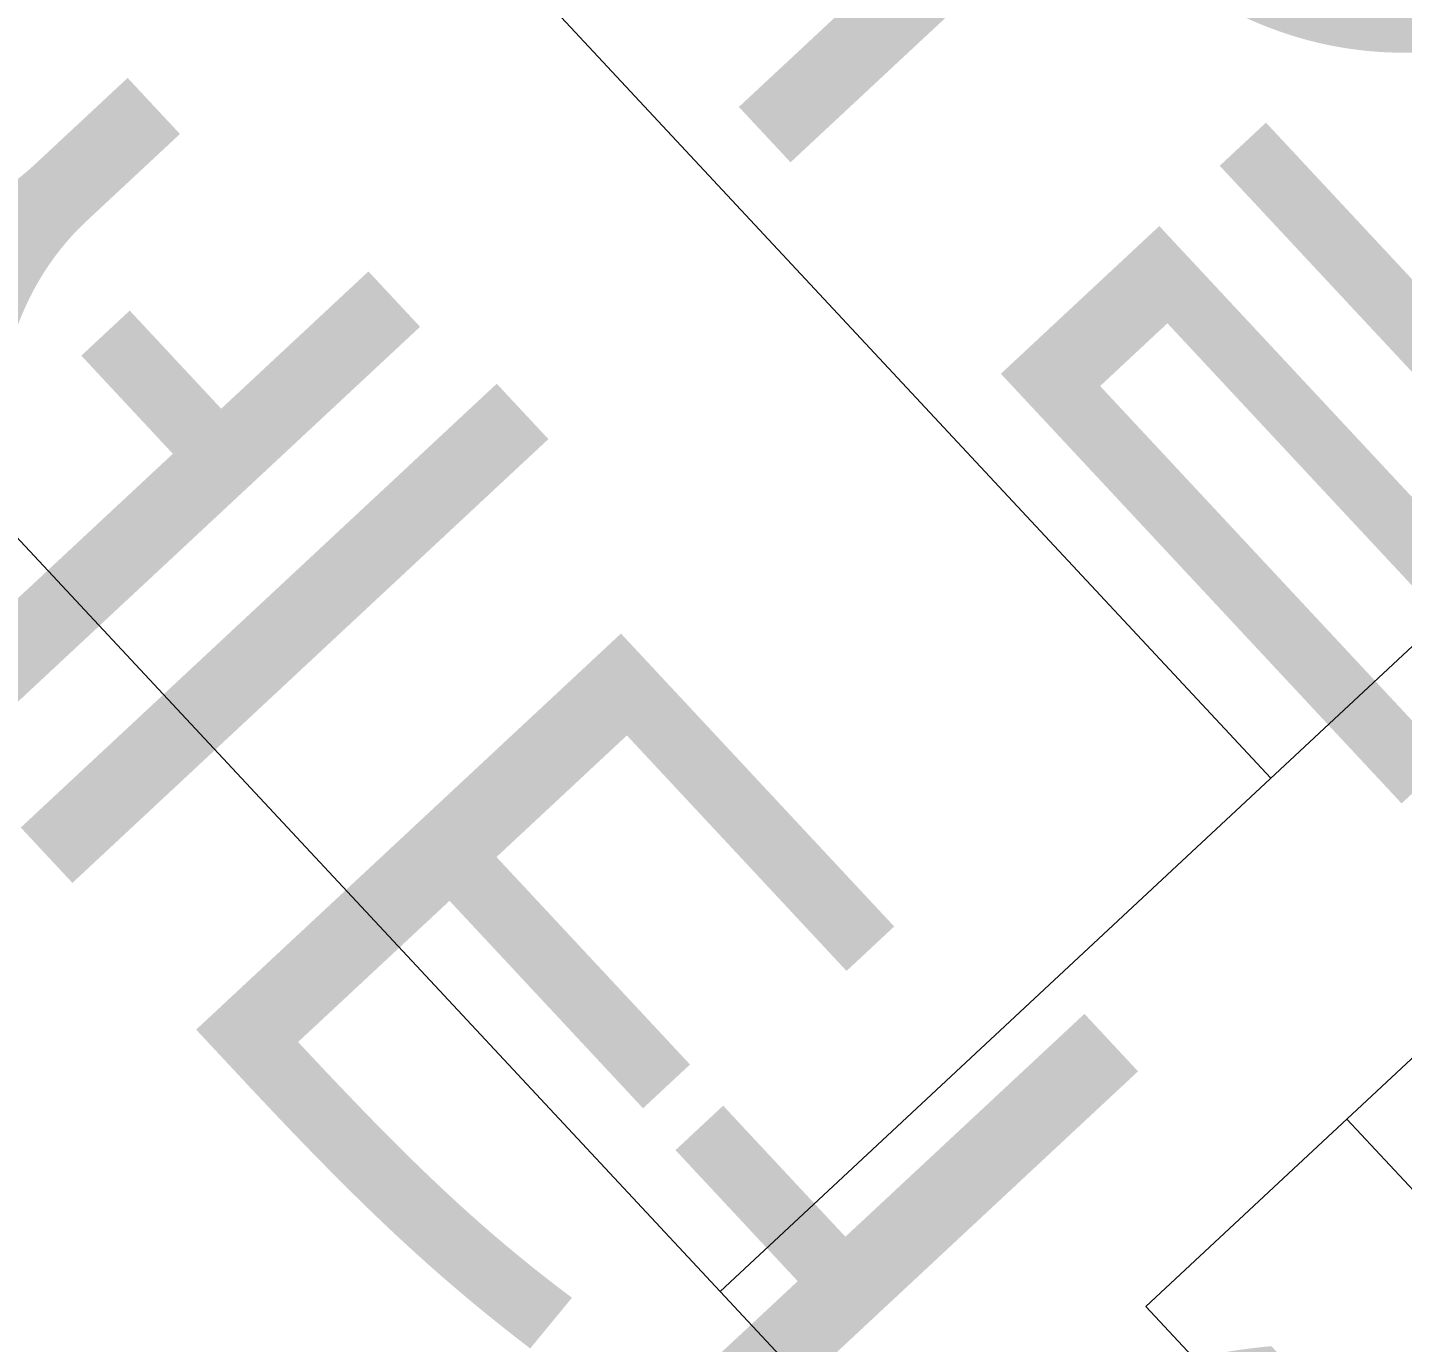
# Model space of a CAD drawing. Header units: millimetres. Extents: x -71377 to 516042, y -145869 to 441446.
# Drawn here: x 210327 to 213066, y 202642 to 205262 of the extents above; entities that cross this region are included whole.
import ezdxf

# ---------------------------------------------------------------- set-up
doc = ezdxf.new("R2010")
doc.units = ezdxf.units.MM
doc.header["$LTSCALE"] = 1000
for name, color, linetype, lineweight in [('06', 6, 'Continuous', 5), ('253', 253, 'Continuous', 5), ('A-text-1', 3, 'Continuous', 5), ('조경라인_dwg', 8, 'Continuous', 5)]:
    doc.layers.add(name, color=color, linetype=linetype, lineweight=lineweight)
doc.styles.add('나눔고딕_3', font='NanumGothic.ttf', dxfattribs={"height": 1400})

# ---------------------------------------------------------------- blocks, each defined once
blk = doc.blocks.new('조경라인_dwg-6847807-지반층 배치도')
at = {"layer": '06'}
for p, q in [((212804.2, 203766.6), (204451.3, 212724)), ((211707.2, 202743.6), (203928.7, 211085))]:
    blk.add_line(p, q, dxfattribs=at)
at = {"layer": '06', "flags": 128}
blk.add_lwpolyline([(216041.3, 206785.1), (211707.2, 202743.6), (219659.3, 194216), (229283.9, 203191.1), (227247.8, 205374.5)], dxfattribs=at)
at = {"layer": '253'}
blk.add_line((212955.5, 203087.1), (220089.2, 195437.1), dxfattribs=at)
at = {"layer": '253', "flags": 128}
blk.add_lwpolyline([(216450.5, 206346.3), (212555.2, 202713.9), (219688.9, 195064), (228435.9, 203220.7), (226809, 204965.3)], dxfattribs=at)

msp = doc.modelspace()

# ---------------------------------------------------------------- block references
at = {"layer": '조경라인_dwg', "rotation": 8.537736462515947e-07}
msp.add_blockref('조경라인_dwg-6847807-지반층 배치도', (0, 0), dxfattribs=at)

# ---------------------------------------------------------------- texts
at = {"layer": 'A-text-1', "char_height": 1400, "attachment_point": 1, "rotation": 313, "line_spacing_factor": 1.2, "style": '나눔고딕_3'}
for s, insert, width in [('\\pxt9.07143,18.14286,27.21429,36.28571,45.35714,54.42857,63.5,72.57143,81.64286,90.71429,99.78571,108.85714,117.92857,127,136.07143,145.14286,154.21429,163.28571,172.35714,181.42857,190.5,199.57143,208.64286,217.71429,226.78571,235.85714,244.92857,254,263.07143,272.14286,281.21429,290.28571;{관리사무소(B1F)}', (208777.7, 213987.5), 16901.643), ('\\pxt9.07143,18.14286,27.21429,36.28571,45.35714,54.42857,63.5,72.57143,81.64286,90.71429,99.78571,108.85714,117.92857,127,136.07143,145.14286,154.21429,163.28571,172.35714,181.42857,190.5,199.57143,208.64286,217.71429,226.78571,235.85714,244.92857,254,263.07143,272.14286,281.21429,290.28571;{근로자휴게실(B1F)}', (207122, 212331.9), 19076.981), ('\\pxt9.07143,18.14286,27.21429,36.28571,45.35714,54.42857,63.5,72.57143,81.64286,90.71429,99.78571,108.85714,117.92857,127,136.07143,145.14286,154.21429,163.28571,172.35714,181.42857,190.5,199.57143,208.64286,217.71429,226.78571,235.85714,244.92857,254,263.07143,272.14286,281.21429,290.28571;{피트니스센터(B1F)}', (205383.5, 210593.4), 19076.981)]:
    msp.add_mtext(s, dxfattribs=dict(at, insert=insert, width=width))

doc.saveas('drawing.dxf')
